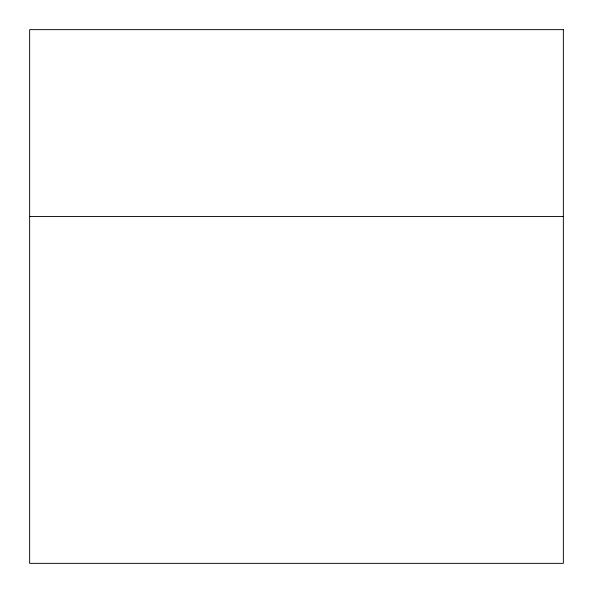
<?xml version="1.0" encoding="UTF-8"?>
<svg xmlns="http://www.w3.org/2000/svg" width="593" height="593" viewBox="0 0 593 593"><rect width="100%" height="100%" fill="white"/><g stroke="black" fill="none" stroke-linecap="round" stroke-linejoin="round"><path stroke-width="0.89" d="M29.65 216.445L563.35 216.445M563.35 29.65L29.65 29.65L29.65 563.35L563.35 563.35L563.35 29.65"/></g></svg>
